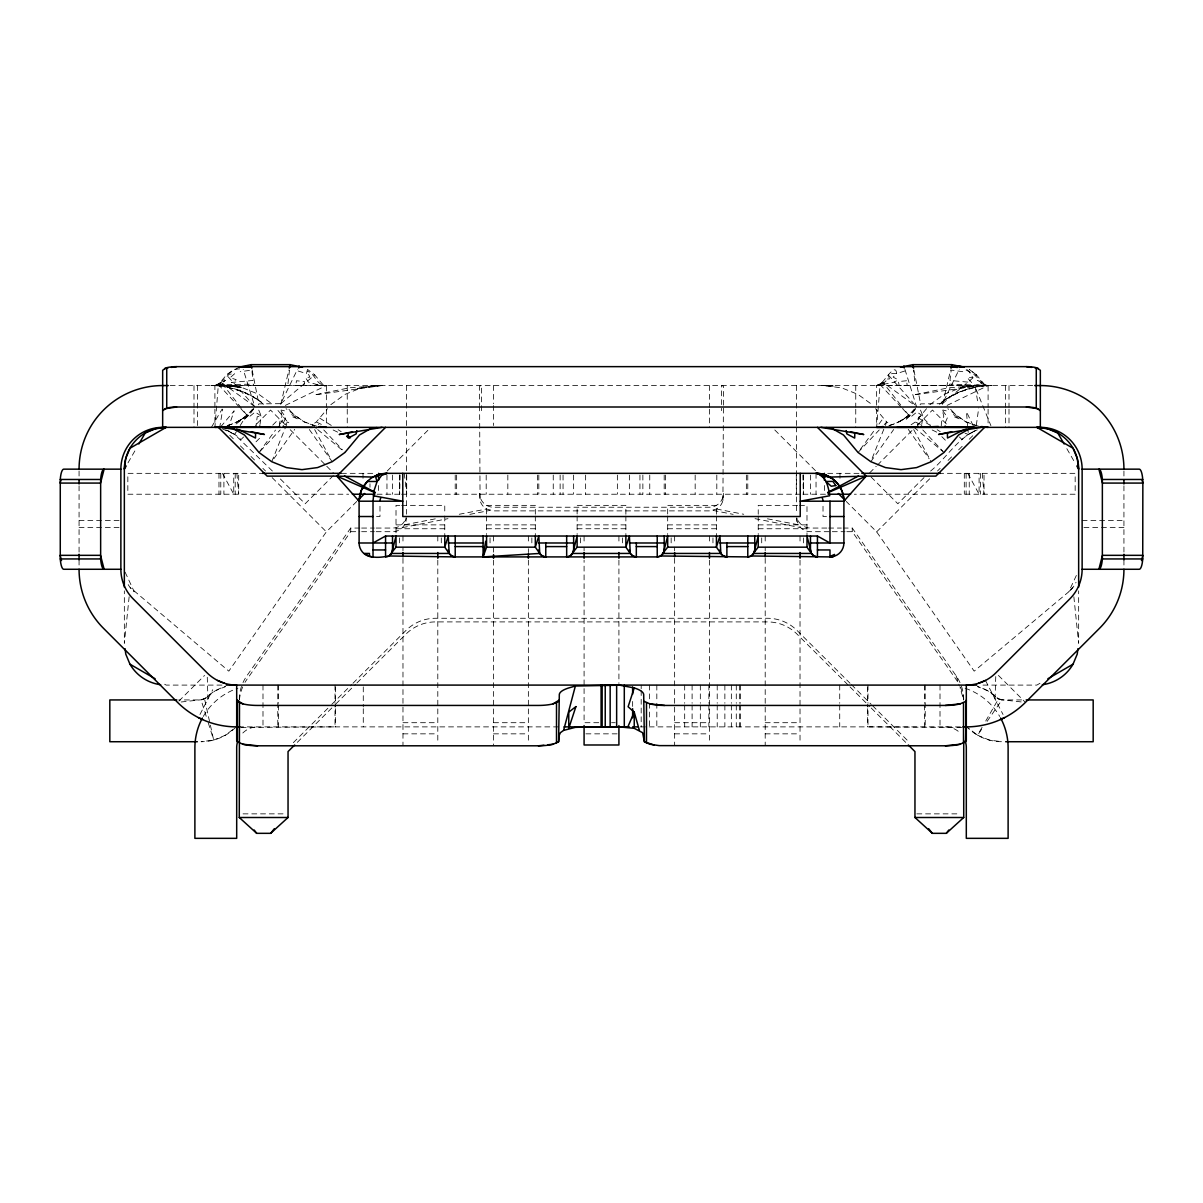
<?xml version="1.0" encoding="UTF-8"?>
<svg xmlns="http://www.w3.org/2000/svg" width="1203" height="1203" viewBox="0 0 1203 1203"><rect width="100%" height="100%" fill="white"/><g stroke="black" fill="none" stroke-linecap="round" stroke-linejoin="round"><path stroke-width="0.75" stroke-dasharray="5 3.75" d="M400.013 475.065L399.501 494.222L399.501 475.065M995.753 676.582L995.046 699.018L1021.843 701.996M279.532 425.892L279.697 422.178L282.073 416.238L280.389 409.817L284.464 410.84M941.272 425.892L941.438 422.178L943.829 416.238L942.144 409.817L946.205 410.84M280.72 404.434L288.87 369.983M942.46 404.434L950.626 369.983M129.142 596.778L124.345 643.289L124.345 590.868M289.472 370.088L287.788 385.456L214.901 385.561L214.901 407.366M376.178 531.696L392.524 531.696A13.925 13.88 0 0 0 402.373 527.636L404.599 524.764L406.464 517.816M479.606 405.832L480.072 500.598A13.925 13.88 0 0 0 486.568 509.019L493.531 510.884L709.469 510.884L716.432 509.019A13.925 13.88 0 0 0 722.928 500.598L723.394 493.365M722.928 500.598L723.394 405.832M976.31 425.336L978.746 407.832M219.578 428.193L222.72 409.291M227.984 428.945L234.164 410.809L220.705 426.854M271.758 461.711L284.194 430.629M284.885 428.9L287.652 421.997L276.464 408.689M872.19 458.238L884.641 427.17M885.318 425.456L886.701 421.997L875.513 408.689M283.622 422.479L285.773 417.471L280.389 409.817M945.363 422.479L947.513 417.471L942.144 409.817M1076.354 575.44L1068.7 591.861L974.189 671.154L876.641 531.846L846.22 501.425M258.374 404.779L258.84 403.877L280.765 403.667L297.547 369.186M920.115 404.779L920.596 403.877L942.505 403.667L959.287 369.186M199.969 714.492L212.736 689.725M127.984 462.854L136.165 448.689M982.099 727.334L977.558 735.198L989.317 740.071L1001.934 741.725A48.767 48.767 0 0 1 967.453 727.454L977.558 735.198L982.851 727.529M985.738 721.033L998.445 699.003L1001.934 699.935L1024.279 699.935M211.412 427.351L222.104 409.095M272.404 471.035L234.645 434.433L236.495 431.486M240.179 425.576L245.698 416.704L234.45 425.245M987.092 721.394L1001.934 699.935L997.001 697.89A43.188 43.188 0 0 0 977.498 686.567L987.904 690.868L998.445 699.003L997.001 697.89M356.78 501.425L326.359 531.846L228.811 671.154L130.104 587.47M359.817 528.057L350.735 528.057L246.841 675.86A41.789 41.639 0 0 0 242.705 683.259M350.735 528.057L350.735 531.696L246.841 679.515A41.789 41.639 0 0 0 245.006 682.357M273.848 458.764L294.705 429.396M870.822 461.696L893.679 429.516M258.991 452.478L275.487 430.057M279.893 424.073L284.284 418.103M860.25 449.471L874.551 430.057M878.942 424.073L883.348 418.103M316.314 428.388L312.028 424.779L316.299 421.997L327.487 408.689M911.077 424.779L915.348 421.997L926.536 408.689M904.806 371.005L896.536 373.607L892.115 373.426L888.596 376.073L889.453 378.96L885.453 379.095L886.04 381.065L881.092 384.749L894.476 382.223L898.009 379.682L893.137 377.125L896.536 373.607C896.13 361.336 883.303 382.449 880.115 384.614L876.641 385.561L876.641 407.366M252.555 409.095C246.164 417.08 237.111 423.095 227.141 425.591M914.31 409.095C907.904 417.08 898.852 423.095 888.897 425.591M260.239 451.155L280.179 429.952M285.156 424.644L287.652 421.997L291.923 424.779M858.04 452.463L879.228 429.952M884.22 424.644L886.701 421.997L890.972 424.779M1072.896 587.47L1068.7 591.861A27.864 27.864 0 0 0 1076.038 582.297M243.592 436.975L240.976 439.591A41.789 41.789 0 0 0 225.698 429.877M256.6 423.982L270.525 410.043L284.931 424.448M256.028 441.802L261.171 436.674M272.735 425.11L279.156 418.674M333.411 475.501L305.156 503.771L278.961 477.576M387.201 471.005L430.839 427.351M178.871 701.123L204.57 675.424M869.604 472.914L876.235 466.283M877.468 465.05L912.821 429.697M918.069 424.448L932.475 410.043L948.941 426.509M924.039 477.576L897.844 503.771L869.589 475.501M930.596 471.035C946.129 458.463 956.881 439.02 975.588 430.584L968.355 434.433L965.062 433.23M876.641 531.846L930.866 477.621M937.483 471.005L940.129 468.358M948.069 460.418L952.039 456.448M958.641 449.847L962.611 445.877M969.227 439.26L973.197 435.291M293.337 742.657L330.449 705.695M331.772 704.372L351.637 684.582M352.975 683.259L405.967 630.462A41.789 41.639 0 0 1 435.516 618.267L767.484 618.267A41.789 41.639 0 0 1 797.033 630.462L850.025 683.259M297.321 742.341L334.419 705.379M335.742 704.056L355.622 684.266M356.945 682.943L405.967 634.101A41.789 41.639 0 0 1 435.516 621.906L767.484 621.906A41.789 41.639 0 0 1 797.033 634.101L848.701 685.575M280.765 403.667L314.75 374.915L322.885 384.614L326.359 385.561L326.359 407.366M942.505 403.667L976.505 374.915L984.625 384.614L988.099 385.561L988.099 407.366M939.498 404.313C953.678 391.742 972.881 386.043 991.588 385.561A83.593 83.593 0 0 0 939.257 403.967M235.547 727.454A48.767 48.767 0 0 1 201.066 741.725L213.683 740.071L204.555 699.003L215.096 690.868L225.502 686.567A43.188 43.188 0 0 0 205.999 697.89L201.066 699.935L178.721 699.935M232.66 729.665L225.442 735.198L213.683 740.071L207.653 720.868M285.337 405.396L326.359 385.561L295.818 385.471L296.449 380.749L304.554 381.607L303.848 385.486L253.457 385.456L253.397 384.103L219.337 384.749L225.397 380.343L221.157 383.396L214.901 385.561L221.006 382.464L214.901 385.561L217.232 385.246L221.006 382.464L229.156 374.268L234.796 373.607L230.134 377.697L236.254 379.682L231.427 382.464L253.021 380.449L251.788 370.088L240.239 371.697M878.987 385.246L882.746 382.464L882.897 383.396L876.641 385.561L882.746 382.464L876.641 385.561L882.897 383.396M330.84 404.659L345.02 394.404L361.261 387.862L378.599 385.561L357.141 388.584L369.366 386.073L380.313 385.561L368.163 386.343L381.171 385.561L349.682 387.772L314.464 394.93L382.043 385.561M929.889 404.659L944.069 394.404L960.31 387.862L977.648 385.561M1040.009 683.274L1036.851 685.093L981.062 685.093M239.262 366.975L226.495 374.915L218.375 384.614L214.901 385.561L221.352 385.546L214.901 385.561L221.337 384.704L217.096 385.531M945.122 399.712L959.588 392.028L975.257 387.216L982.054 403.937M947.092 405.396L988.099 385.561L984.64 384.719L977.603 380.343L981.768 383.847L988.099 385.561L876.641 385.561L883.077 384.704M217.232 385.246L221.157 383.396M205.999 697.89L201.066 699.935L207.096 719.123M227.999 425.321C238.66 422.358 247.848 415.772 254.841 407.291L249.773 414.343L243.592 420.178L243.788 418.809L249.773 414.343L249.713 416.418L255.141 412.012L261.216 416.073L259.773 425.922M889.739 425.321C900.4 422.358 909.603 415.772 916.581 407.291L911.513 414.343L905.348 420.178L905.528 418.809L911.513 414.343L911.453 416.418L916.897 412.012L922.972 416.073L921.513 425.922M222.239 428.779L234.645 434.433L237.938 433.23M402.373 527.636L447.982 518.658M469.862 514.358L489.922 510.403M404.599 524.764L435.561 518.809M459.245 514.267L486.568 509.019M239.653 368.885L233.743 369.426L226.495 374.915L254.795 406.629L243.217 369.441M221.337 384.704L214.901 385.561M981.092 385.561L913.513 394.93L948.746 387.772L980.234 385.561L963.001 386.704L979.377 385.561L960.31 387.862M181.157 701.996L207.954 699.018L207.247 676.582M241.171 727.424L335.005 726.883L335.005 705.078M876.641 385.561L883.092 385.546L878.837 385.531M170.164 385.561L1032.836 385.561M264.359 473.335L127.834 473.335L127.834 494.222L348.659 494.222M341.441 473.335L375.306 473.335M827.694 473.335L861.559 473.335M938.641 473.335L1075.166 473.335L1075.166 494.222L854.341 494.222M377.095 494.222L400.163 494.222M401.576 494.222L801.424 494.222M802.942 494.222L826.341 494.222M399.757 505.365L396.013 505.365L396.013 534.523M401.637 505.365L444.764 505.365L444.764 514.237M797.619 505.365L758.236 505.365L758.236 514.237M799.484 505.365L806.987 505.365L806.987 536.027M376.509 516.523L379.983 516.523L379.983 504.598M826.491 516.523L823.017 516.523L823.017 504.598M79.067 520.508L120.871 520.508M1082.129 520.508L1123.933 520.508M396.013 524.884L444.764 524.884M486.568 524.884L535.32 524.884M577.124 524.884L625.876 524.884M667.68 524.884L716.432 524.884M758.236 524.884L806.987 524.884M79.067 527.47L119.052 527.47M1083.948 527.47L1123.933 527.47M361.637 528.057L374.359 528.057M376.178 528.057L392.524 528.057A13.925 13.88 0 0 0 404.599 521.11M826.822 528.057L810.476 528.057A13.925 13.88 0 0 1 797.018 517.771L797.018 521.41L800.627 527.636A13.925 13.88 0 0 0 810.476 531.696L830.461 531.696M828.641 528.057L841.363 528.057M843.183 528.057L852.265 528.057L956.159 675.86A41.789 41.639 0 0 1 963.723 699.74L959.934 687.8M396.013 528.749L444.764 528.749M486.568 528.749L535.32 528.749M577.124 528.749L625.876 528.749M667.68 528.749L716.432 528.749M758.236 528.749L806.987 528.749M350.735 531.696L359.817 531.696M361.637 531.696L374.359 531.696M832.281 531.696L845.002 531.696M846.822 531.696L852.265 531.696L956.159 679.515A41.789 41.639 0 0 1 957.994 682.357M221.938 685.093L166.149 685.093L162.991 683.274M402.975 722.702L437.802 722.702M493.531 722.702L528.358 722.702M598.748 722.702L584.087 722.702L584.087 560.177M611.575 722.702L615.244 722.702M674.642 722.702L709.469 722.702M765.198 722.702L800.025 722.702M238.54 726.883L562.147 726.883M640.432 726.883L964.46 726.883M402.975 733.845L437.802 733.845M493.531 733.845L528.358 733.845M585.921 733.845L617.079 733.845M674.642 733.845L709.469 733.845M765.198 733.845L800.025 733.845M243.036 813.86L286.164 813.86M916.836 813.86L959.964 813.86M961.829 727.424L867.995 726.883L867.995 705.078M821.829 385.561L832.431 385.817L822.687 385.561L833.634 386.073L823.544 385.561L841.739 387.862L857.98 394.404L872.16 404.659M222.766 385.561L238.645 386.133L223.623 385.561L239.998 386.704L224.495 385.561L241.337 387.291L225.352 385.561L242.69 387.862L258.931 394.404L273.111 404.659M988.099 385.561L949.603 384.103L949.543 385.456L915.212 385.456L913.528 370.088M326.359 385.561L319.878 385.321L308.524 382.223L305.487 377.622L309.863 377.125L307.081 371.186L307.517 369.426L314.75 374.915M263.502 404.313C249.322 391.742 230.119 386.043 211.412 385.561A83.593 83.593 0 0 1 263.743 403.967M716.432 509.019L743.755 514.267M767.439 518.809L798.401 524.764M713.078 510.403L733.138 514.358M755.018 518.658L800.627 527.636M962.761 371.697L951.212 370.088L949.979 380.449L971.573 382.464L967.227 377.622L972.866 377.697L968.821 371.186L965.017 368.028M978.851 426.343L965.663 421.772L947.799 408.704M317.111 426.343L303.923 421.772L286.043 408.704M227.743 387.216L243.412 392.028L257.878 399.712M298.194 371.005L306.464 373.607L307.081 371.186C314.975 373.141 315.397 382.99 322.945 384.975M976.55 425.907L965.663 421.772L956.024 415.246L950.445 409.095M314.81 425.907L303.923 421.772L294.284 415.246L288.69 409.095M966.084 370.028L973.844 374.268L984.686 384.975M920.4 424.388L915.348 421.997L917.844 424.644M932.19 429.982L937.242 432.388M321.351 424.388L316.299 421.997L318.78 424.644M333.126 429.982L338.178 432.388M227.412 430.584L234.645 434.433M918.716 418.103L931.017 425.847M937.167 429.712L940.235 431.651M319.652 418.103L331.953 425.847M338.103 429.712L341.186 431.651M904.957 369.441L916.536 406.629L882.686 382.073L903.062 408.043M254.795 406.629L220.931 382.073L241.307 408.043M913.934 427.185L942.581 451.275M317.757 429.606L344.96 452.463M851.363 684.582L871.228 704.372M872.551 705.695L909.663 742.657M850.025 686.898L869.904 706.702M871.228 708.026L905.679 742.341M959.408 436.975L962.024 439.591A41.789 41.789 0 0 1 977.302 429.877M923.844 418.674L930.265 425.11M941.829 436.674L946.972 441.802M774.807 429.997L815.799 471.005M998.43 675.424L1025.422 702.402M290.179 429.697L325.532 465.05M326.765 466.283L333.396 472.914M229.803 435.291L233.773 439.26M240.389 445.877L244.359 449.847M250.961 456.448L254.931 460.418M262.871 468.358L265.517 471.005M272.134 477.621L326.359 531.846M922.821 429.952L944.009 452.478M323.772 429.952L342.464 449.817M901.258 407.261L880.115 384.614L876.641 427.351L876.641 409.185M902.506 408.584L908.716 415.246L904.19 409.471M239.517 407.261L218.375 384.614L214.901 427.351L214.901 409.185M240.75 408.584L246.976 415.246L242.45 409.471M888.25 374.915L916.536 406.629M908.295 429.396L929.152 458.764M309.321 429.516L332.178 461.696M1066.835 448.689L1075.016 462.854M913.709 429.606L931.242 461.711M314.66 429.591L330.434 458.478M967.798 473.335L979.092 494.222L979.092 473.335M222.465 473.335L233.758 494.222L233.758 473.335M985.468 680.447L1003.031 714.492M973.302 425.892L966.46 411.787L967.618 425.727M125.112 572.162L134.3 591.861A27.864 27.864 0 0 1 126.962 582.297M920.49 410.088L922.972 416.073L918.987 416.719L917.663 426.073M258.75 410.088L261.216 416.073L257.231 416.719L255.923 426.073M982.746 405.622L990.896 425.682M956.159 675.86L959.392 686.101M913.904 370.013L920.596 403.877M252.149 370.013L258.84 403.877M975.257 387.216L978.159 404.388M796.536 517.816L797.018 521.41M479.606 493.365L480.072 500.598M404.283 473.335L406.704 494.222L406.704 475.065M1073.858 596.778L1078.655 643.289L1078.655 590.868M982.219 473.335L984.024 494.222L984.024 473.335M236.886 473.335L238.69 494.222L238.69 473.335M967.768 427.471L968.355 434.433M802.987 475.065L803.499 494.222L803.499 475.065M1123.933 471.005L1123.933 476.568M1123.933 485.832L1123.933 554.267M1123.933 559.996L1123.933 567.455M1009.001 385.561L1009.001 407.366M1009.001 409.185L1009.001 427.351M1005.513 385.561L1005.513 407.366M1005.513 409.185L1005.513 427.351M988.099 409.185L988.099 427.351M980.535 473.335L980.535 494.222M969.242 473.335L969.242 494.222M966.114 473.335L966.114 494.222M964.31 473.335L964.31 494.222M940.009 685.093L940.009 726.883M925.227 685.093L925.227 726.883M924.521 685.093L924.521 703.259M924.521 705.078L924.521 726.883M867.995 685.093L867.995 703.259M867.589 686.898L867.589 706.898M867.589 708.717L867.589 726.883M855.754 385.561L855.754 407.366M855.754 409.185L855.754 427.351M852.265 528.057L852.265 531.696M839.98 473.335L839.98 478.553M839.724 685.093L839.724 703.259M839.724 705.078L839.724 726.883M824.401 485.516L824.401 494.222M816.04 473.335L816.04 494.222M810.476 475.065L810.476 494.222M803.499 537.876L803.499 543.455M803.258 475.065L803.258 494.222M800.025 536.027L800.025 543.455M800.025 560.177L800.025 743.138M796.536 385.561L796.536 425.546M796.536 426.915L796.536 514.177M796.296 475.065L796.296 494.222M765.198 536.027L765.198 543.455M765.198 547.17L765.198 550.748M765.198 558.312L765.198 744.988M761.71 537.876L761.71 543.455M758.236 516.012L758.236 534.523M747.785 475.065L747.785 494.222M746.356 475.065L746.356 494.222M740.416 685.093L740.416 703.259M740.416 705.078L740.416 726.883M739.364 685.093L739.364 703.259M739.364 705.078L739.364 726.883M736.281 685.093L736.281 703.259M736.281 705.078L736.281 726.883M731.349 685.093L731.349 703.259M731.349 705.078L731.349 726.883M724.868 685.093L724.868 703.259M724.868 705.078L724.868 726.883M723.394 405.17L723.394 386.148L721.529 385.561L721.529 410.644M717.214 685.093L717.214 703.259M717.214 705.078L717.214 726.883M716.808 475.065L716.808 494.222M716.432 514.237L716.432 505.365L667.68 505.365L667.68 514.237M716.432 516.012L716.432 536.027M712.958 537.876L712.958 543.455M709.469 385.561L709.469 407.366M709.469 409.185L709.469 427.351M709.469 536.027L709.469 543.455M709.469 560.177L709.469 743.138M708.868 685.093L708.868 703.259M708.868 705.078L708.868 726.883M700.326 685.093L700.326 703.259M700.326 705.078L700.326 726.883M695.169 475.065L695.169 494.222M692.101 685.093L692.101 703.259M692.101 705.078L692.101 726.883M684.687 685.093L684.687 703.259M684.687 705.078L684.687 726.883M674.642 536.027L674.642 543.455M674.642 547.17L674.642 550.748M674.642 558.312L674.642 744.988M671.154 537.876L671.154 543.455M667.68 516.012L667.68 534.523M665.62 475.065L665.62 494.222M664.191 475.065L664.191 494.222M656.823 685.093L656.823 701.439M656.823 703.259L656.823 726.883M649.755 475.065L649.755 494.222M649.409 685.093L649.409 701.439M649.409 703.259L649.409 726.883M642.868 475.065L642.868 494.222M641.184 685.093L641.184 688.717M641.184 690.537L641.184 726.883M639.951 475.065L639.951 494.222M632.643 701.439L632.643 706.898M629.364 475.065L629.364 494.222M625.876 514.237L625.876 505.365L577.124 505.365L577.124 514.237M625.876 516.012L625.876 536.027M622.402 537.876L622.402 543.455M618.913 536.027L618.913 543.455M618.913 560.177L618.913 683.469M617.365 475.065L617.365 494.222M585.635 475.065L585.635 494.222M584.087 536.027L584.087 543.455M584.087 547.17L584.087 550.748M580.598 537.876L580.598 543.455M577.124 516.012L577.124 534.523M573.636 475.065L573.636 494.222M563.049 475.065L563.049 494.222M560.132 475.065L560.132 494.222M553.245 475.065L553.245 494.222M538.809 475.065L538.809 494.222M537.38 475.065L537.38 494.222M535.32 514.237L535.32 505.365L486.568 505.365L486.568 514.237M535.32 516.012L535.32 536.027M531.846 537.876L531.846 543.455M528.358 536.027L528.358 543.455M528.358 548.658L528.358 552.538M528.358 560.177L528.358 743.138M507.831 475.065L507.831 494.222M493.531 385.561L493.531 403.727M493.531 405.546L493.531 425.546M493.531 536.027L493.531 543.455M493.531 547.17L493.531 552.733M493.531 560.177L493.531 744.988M490.042 537.876L490.042 543.455M486.568 516.012L486.568 534.523M486.192 475.065L486.192 494.222M481.471 410.644L481.471 385.561L479.606 386.148L479.606 405.17M456.644 475.065L456.644 494.222M455.215 475.065L455.215 494.222M444.764 516.012L444.764 536.027M441.29 537.876L441.29 543.455M437.802 536.027L437.802 543.455M437.802 560.177L437.802 743.138M406.464 385.561L406.464 428.764M406.464 430.614L406.464 514.177M405.982 517.771L405.982 521.41M402.975 536.027L402.975 543.455M402.975 547.17L402.975 550.748M402.975 558.312L402.975 744.988M399.742 475.065L399.742 494.222M399.501 537.876L399.501 543.455M392.524 475.065L392.524 494.222M386.96 475.065L386.96 494.222M378.599 485.516L378.599 494.222M369.983 483.771L369.983 487.26M363.276 686.898L363.276 706.898M363.276 708.717L363.276 726.883M363.02 473.335L363.02 478.553M347.246 385.561L347.246 407.366M347.246 409.185L347.246 427.351M335.411 686.898L335.411 706.898M335.411 708.717L335.411 726.883M335.005 685.093L335.005 703.259M326.359 409.185L326.359 427.351M278.479 685.093L278.479 703.259M278.479 705.078L278.479 726.883M277.773 685.093L277.773 726.883M262.991 685.093L262.991 726.883M235.202 473.335L235.202 494.222M223.908 473.335L223.908 494.222M220.781 473.335L220.781 494.222M218.976 473.335L218.976 494.222M197.487 385.561L197.487 427.351M193.999 385.561L193.999 407.366M193.999 409.185L193.999 427.351M79.067 471.005L79.067 476.568M79.067 485.832L79.067 554.267M79.067 559.996L79.067 567.455M239.427 700.011A41.789 41.639 0 0 1 242.705 686.898M239.277 699.74A41.789 41.639 0 0 1 241.487 686.417M960.295 686.898A41.789 41.639 0 0 1 963.573 700.011M722.928 496.944A13.925 13.88 0 0 1 709.469 507.23L493.531 507.23A13.925 13.88 0 0 1 480.072 496.944M965.122 688.266A62.691 62.691 0 0 1 999.708 716.432M945.423 726.883A20.902 20.902 0 0 1 960.189 733.003M203.292 716.432A62.691 62.691 0 0 1 237.878 688.266M242.811 733.003A20.902 20.902 0 0 1 257.577 726.883M315.923 385.05L322.058 385.561L315.923 385.05M976.355 384.975L983.798 385.561L976.355 384.975M237.277 421.952L243.923 417.757L237.277 421.952M899.032 421.952L905.664 417.757L899.032 421.952M906.551 380.749L898.446 381.607L899.152 385.486L907.182 385.471L906.551 380.749M959.212 418.809L953.287 416.418L953.227 414.343L959.212 418.809M297.472 418.809L291.547 416.418L291.487 414.343L297.472 418.809M976.505 374.915L969.257 369.426L976.505 374.915"/><path stroke-width="1.5" d="M255.923 426.073L255.908 427.276L221.758 427.351M917.663 426.073L917.663 427.276L897.197 427.336M369.411 556.448L369.456 553.44L364.524 553.44C371.321 558.899 381.095 557.425 389.05 555.981L455.215 556.914L657.229 556.914L660.703 555.981L747.785 556.914L751.258 555.981L829.98 556.914L833.589 556.448L834.536 554.433L829.98 556.448L833.589 556.448M283.412 425.982L283.397 427.26L312.645 427.351M945.167 425.982L945.137 427.26L974.385 427.351L876.641 427.351L883.243 426.524M279.532 425.892L279.502 427.26L214.901 427.351L221.502 426.524M251.322 431.682L255.607 432.689L255.487 438.027L240.51 430.418A49.293 49.293 0 0 0 236.51 429.125M850.461 431.697L854.822 432.719L854.686 438.087L846.792 433.862L846.19 430.614M120.871 469.155L63.759 469.155A13.925 3.609 90 0 0 60.27 479.471L60.27 558.944A13.925 3.609 90 0 0 63.759 569.275L120.871 569.275A41.789 41.789 0 0 0 133.112 598.823L207.127 672.853A41.789 41.789 0 0 0 236.69 685.093L236.69 740.401L237.397 741.8L242.811 744.221A20.902 5.413 0 0 0 257.577 745.8L538.403 745.8A20.902 5.413 0 0 0 553.185 744.221L558.598 741.8L559.305 735.153L560.387 732.702L563.606 730.386L575.365 727.349L591.936 726.853L619.771 726.928L634.237 728.311L642.613 732.702L644.402 741.8L649.815 744.221L659.184 745.619L945.423 745.8L960.189 744.221L965.603 741.8L966.31 740.401L966.31 685.093A41.789 41.789 0 0 0 995.873 672.853L1069.888 598.823A41.789 41.789 0 0 0 1082.129 569.275L1082.129 469.155A41.789 41.789 0 0 0 1040.339 427.351L162.661 427.351A41.789 41.789 0 0 0 120.871 469.155L120.871 569.275M61.052 479.606L60.15 483.08L100.526 483.08L104.12 469.155A13.925 3.609 -90 0 0 100.646 479.471L100.646 558.944A13.925 3.609 90 0 0 104.12 569.275L100.526 555.335L60.15 555.335L61.503 560.553M1141.497 560.553L1142.85 555.335L1102.474 555.335L1098.88 569.275A13.925 3.609 -90 0 0 1102.354 558.944L1102.354 479.471A13.925 3.609 -90 0 0 1098.88 469.155L1102.474 483.08L1142.85 483.08L1142.73 558.944A13.925 3.609 -90 0 1 1139.241 569.275L1082.129 569.275M218.39 427.351L267.141 476.117L336.795 476.117L359.096 501.2A27.864 27.864 0 0 1 386.96 473.335L376.298 475.456L379.231 474.794L375.757 477.516L377.11 481.486L374.088 490.523L373.02 501.2L373.02 556.914A13.925 13.925 0 0 1 359.096 542.989L359.096 501.2L361.216 490.523L367.261 481.486L377.11 481.486L381.622 475.456L386.96 473.335L816.04 473.335C830.942 473.11 844.13 486.298 843.904 501.2L843.904 542.989A13.925 13.925 0 0 1 829.98 556.914L829.98 549.951L817.438 549.951M289.863 366.945L290.164 364.659L302.494 367.306M1077.933 648.703L1077.226 654.116L1073.046 664.191A41.789 41.789 0 0 1 1042.309 684.733M485.696 541.245L483.08 556.914L539.741 553.44L542.297 555.981L545.771 556.914L545.771 542.989M356.81 430.614L356.208 433.862L348.314 438.087L348.178 432.719L352.539 431.697M298.735 368.043L299.141 365.907M289.306 368.208L290.164 364.659L251.096 364.659L238.765 367.306M951.047 368.208L951.904 364.659L964.235 367.306M654.146 745.078L644.402 741.8L643.695 694.793A41.789 10.812 0 0 0 634.237 687.936L619.771 685.184L575.365 686.011L563.606 730.386M634.237 687.936L628.116 706.747L634.237 712.161L639.394 730.386M486.568 536.027L486.568 547.17L483.08 556.914L483.08 536.027M627.635 727.349L634.237 712.161L634.237 728.311M162.661 410.614L166.736 408.073A13.925 3.609 0 0 1 176.585 407.005L1026.415 407.005A13.925 3.609 0 0 1 1036.264 408.073L1040.339 410.614M558.598 741.8L559.305 694.793A41.789 10.812 0 0 1 568.763 687.936L575.365 686.011M965.603 741.8L966.31 700.026M126.165 465.997L124.345 469.155L124.345 587.124M138.886 443.967L145.247 432.96L155.322 428.779L166.149 427.351A41.789 41.789 0 0 0 124.345 469.155L125.774 458.328L129.954 448.253L166.149 427.351M455.215 536.027L455.215 556.914L451.742 555.981L449.185 553.44L391.592 553.44L396.013 536.027L396.013 547.17L389.05 555.981M636.327 542.989L636.327 556.914L632.853 555.981L630.297 553.44L572.703 553.44L577.124 536.027L577.124 547.17L570.147 555.981L566.673 556.914L566.673 536.027M726.883 542.989L726.883 556.914L723.394 555.981L720.853 553.44L663.259 553.44L667.68 536.027L667.68 547.17L660.703 555.981M373.02 542.989L385.561 536.027L817.438 536.027L817.438 556.914L813.95 555.981L811.408 553.44L753.815 553.44L758.236 536.027L758.236 547.17L751.258 555.981M843.904 501.2A27.864 27.864 0 0 0 816.04 473.335C826.04 475.02 828.521 487.305 829.709 495.756L800.221 501.2L843.904 501.2L866.205 476.117L935.859 476.117L984.61 427.351M274.359 828.687L270.63 833.333L256.69 833.333L239.277 817.499L239.487 702.732L236.69 700.026L242.811 703.845A20.902 5.413 0 0 0 257.577 705.439L538.403 705.439A20.902 5.413 0 0 0 553.185 703.845L558.598 701.424M948.791 830.025L946.31 833.333L932.37 833.333L914.957 817.499L914.957 751.574L908.325 744.988M375.246 492.779L336.795 476.117L385.561 427.351M358.103 500.102L364.704 493.486M294.675 744.988L288.043 751.574L288.043 817.499L270.63 833.333M946.31 833.333L963.723 817.499L963.723 740.807M1040.339 427.351L1040.339 370.253L1036.264 367.697A13.925 3.609 0 0 0 1026.415 366.644L176.585 366.644A13.925 3.609 0 0 0 166.736 367.697L162.661 370.253L162.661 427.351M553.185 703.845L559.305 700.026M644.402 701.424L649.815 703.845L664.597 705.439L945.423 705.439L960.189 703.845L965.603 701.424M1047.873 678.733L1073.046 664.191M827.649 492.493L858.536 475.937M985.468 680.447L978.565 683.184M1000.445 719.469L1004.625 717.589M827.754 492.779L866.205 476.117L817.438 427.351M900.506 367.306L912.836 364.659L951.904 364.659L951.618 366.945L957.558 367.441M370.043 428.93L359.486 434.99L344.96 452.463L332.178 461.696L317.577 467.576L301.968 469.651L286.374 467.591L271.758 461.711L258.991 452.478L244.45 434.99L233.908 428.93M969.092 428.93L958.55 434.99L944.009 452.478L931.242 461.711L916.626 467.591L901.032 469.651L885.423 467.576L870.822 461.696L858.04 452.463L843.514 434.99L832.957 428.93M981.092 427.351L938.596 434.463L951.678 431.682M348.178 432.719L339.216 434.524L382.043 427.351M938.295 426.433L921.558 427.26L921.513 425.922M164.525 368.449L167.969 367.923M171.412 367.411L176.585 366.644M164.525 408.809L176.585 407.005M371.667 428.268L376.87 427.591M970.716 428.268L975.919 427.591M386.96 473.335L379.742 474.283L373.02 477.065L336.795 476.117M538.403 745.8L543.951 745.213M547.636 744.807L553.185 744.221M866.205 476.117L829.98 477.065L823.258 474.283L816.04 473.335M168.285 385.561L162.661 385.561A83.593 83.593 0 0 0 79.067 469.155M1034.715 385.561L1040.339 385.561A83.593 83.593 0 0 1 1123.933 469.155M876.641 427.351L883.513 427.351M1082.129 469.155L1139.241 469.155A13.925 3.609 -90 0 1 1142.73 479.471L1142.85 483.08L1141.948 479.606M262.57 473.335L341.171 473.335M861.829 473.335L940.43 473.335M60.27 479.471L100.646 479.471M1102.354 479.471L1142.73 479.471M352.389 494.222L374.855 494.222M828.145 494.222L850.596 494.222M359.096 501.2L402.779 501.2L373.291 495.756M359.096 516.523L373.02 516.523M829.98 516.523L843.904 516.523M359.096 542.989L392.524 542.989M448.253 542.989L483.08 542.989M538.809 542.989L573.636 542.989M629.364 542.989L664.191 542.989M719.92 542.989L754.747 542.989M810.476 542.989L843.904 542.989M455.215 546.598L483.08 546.598M545.771 546.598L566.673 546.598M636.327 546.598L657.229 546.598M726.883 546.598L747.785 546.598M396.013 547.17L444.764 547.17L449.185 553.44L448.253 536.027L444.764 547.17L444.764 536.027M486.568 547.17L535.32 547.17L539.741 553.44L538.809 536.027L535.32 547.17L535.32 536.027M577.124 547.17L625.876 547.17L630.297 553.44L629.364 536.027L625.876 547.17L625.876 536.027M667.68 547.17L716.432 547.17L720.853 553.44L719.92 536.027L716.432 547.17L716.432 536.027M758.236 547.17L806.987 547.17L811.408 553.44L806.987 536.027L806.987 547.17M373.02 549.951L385.561 549.951M60.27 558.944L100.646 558.944M1102.354 558.944L1142.73 558.944M226.224 685.093L976.776 685.093M176.856 699.935L109.819 699.935L109.819 741.725L197.337 741.725M1026.144 699.935L1093.181 699.935L1093.181 741.725L1005.663 741.725M240.164 726.883L236.69 726.883A83.593 83.593 0 0 1 177.578 702.402L103.548 628.372A83.593 83.593 0 0 1 79.067 569.275M563.981 726.883L629.304 726.883M632.643 726.883L637.755 726.883M962.836 726.883L966.31 726.883A83.593 83.593 0 0 0 1025.422 702.402L1099.452 628.372A83.593 83.593 0 0 0 1123.933 569.275M239.277 817.499L288.043 817.499M914.957 817.499L963.723 817.499M239.262 366.975L251.382 366.945L251.096 364.659L251.803 368.223M980.37 426.704L988.099 427.351L981.498 426.524M318.615 426.704L326.359 427.351L319.757 426.524M242.811 744.221L257.577 745.8M270.63 427.351L259.803 427.26L259.773 425.922M1078.655 587.124L1078.655 469.155A41.789 41.789 0 0 0 1036.851 427.351L1047.678 428.779L1057.753 432.96L1064.114 443.967M826.13 427.591L831.333 428.268M227.081 427.591L232.284 428.268M1026.415 366.644L1031.588 367.411M1035.031 367.923L1038.475 368.449M1026.415 407.005L1038.475 408.809M820.957 427.351L863.784 434.524L854.822 432.719M221.908 427.351L264.404 434.463L255.607 432.689M963.738 366.975L957.829 365.817L960.595 367.351M239.487 702.732L242.811 703.845M224.435 683.184L217.532 680.447M198.375 717.589L202.555 719.469M346.599 436.373L349.968 437.967M344.464 475.937L375.351 492.493M817.438 536.027L829.98 542.989L829.98 501.2M1036.851 427.351L1073.046 448.253L1077.226 458.328L1078.655 469.155L1076.835 465.997M125.067 648.703L125.774 654.116L129.954 664.191L155.127 678.733M347.336 435.531L350.404 437.471M838.296 493.486L844.897 500.102M928.641 828.687L932.37 833.333M254.209 830.025L256.69 833.333M913.543 368.223L912.836 364.659L913.137 366.945M903.859 365.907L904.265 368.043M947.393 432.689L947.513 438.027L962.49 430.418A49.293 49.293 0 0 1 966.49 429.125M1123.933 480.268L1123.933 483.982M1123.933 554.267L1123.933 559.891M1036.264 367.697L1036.264 408.073M963.513 702.732L963.513 743.093M824.401 473.335L824.401 480.298M810.476 536.027L810.476 549.951A6.962 6.962 0 0 0 817.438 556.914M800.221 473.335L800.221 516.523L402.779 516.523L402.779 473.335M800.025 552.538L800.025 558.312M765.198 552.538L765.198 556.869M754.747 536.027L754.747 549.951A6.962 6.962 0 0 1 747.785 556.914L747.785 536.027M709.469 552.538L709.469 558.312M674.642 552.538L674.642 556.869M664.191 536.027L664.191 549.951A6.962 6.962 0 0 1 657.229 556.914L657.229 536.027M646.492 702.732L646.492 743.093M632.643 686.913L632.643 694.176M632.643 708.717L632.643 717.8M624.297 685.093L624.297 726.883M618.913 552.538L618.913 558.312M618.913 725.589L618.913 744.988L584.087 744.988L584.087 725.589M616.643 685.093L616.643 726.883M610.162 685.093L610.162 726.883M605.229 685.093L605.229 726.883M602.147 685.093L602.147 726.883M601.094 685.093L601.094 726.883M584.087 552.538L584.087 558.312M573.636 536.027L573.636 549.951A6.962 6.962 0 0 1 566.673 556.914M556.508 702.732L556.508 743.093M528.358 553.981L528.358 558.312M493.531 554.598L493.531 558.312M437.802 552.538L437.802 558.312M402.975 552.538L402.975 556.869M392.524 536.027L392.524 549.951A6.962 6.962 0 0 1 385.561 556.914L385.561 536.027M378.599 473.335L378.599 480.298M237.397 701.424L237.397 741.8M166.736 367.697L166.736 408.073M79.067 480.268L79.067 483.982M79.067 554.267L79.067 559.891M822.07 497.711A6.962 6.962 0 0 1 823.017 501.2M379.983 501.2A6.962 6.962 0 0 1 380.93 497.711M160.691 684.733A41.789 41.789 0 0 1 129.954 664.191M726.883 556.914A6.962 6.962 0 0 1 719.92 549.951M636.327 556.914A6.962 6.962 0 0 1 629.364 549.951M545.771 556.914A6.962 6.962 0 0 1 538.809 549.951M455.215 556.914A6.962 6.962 0 0 1 448.253 549.951M960.189 744.221A20.902 5.413 0 0 1 945.423 745.8M960.189 703.845A20.902 5.413 0 0 1 945.423 705.439M664.597 705.439A20.902 5.413 0 0 1 649.815 703.845M1000.595 718.011A62.691 62.691 0 0 1 1008.114 747.785L1008.114 838.341L966.31 838.341L966.31 747.785A20.902 20.902 0 0 0 965.603 742.371M202.405 718.011A62.691 62.691 0 0 0 194.886 747.785L194.886 838.341L236.69 838.341L236.69 747.785A20.902 20.902 0 0 1 237.397 742.371M575.906 706.597L568.763 728.311L568.763 712.161L575.906 706.597M825.634 476.328L823.784 478.027L818.762 473.862L831.529 478.027L821.484 473.862L828.371 476.433L825.634 476.328M835.799 485.531L831.273 486.253L825.89 481.486L832.912 481.411L835.799 485.531"/></g></svg>
